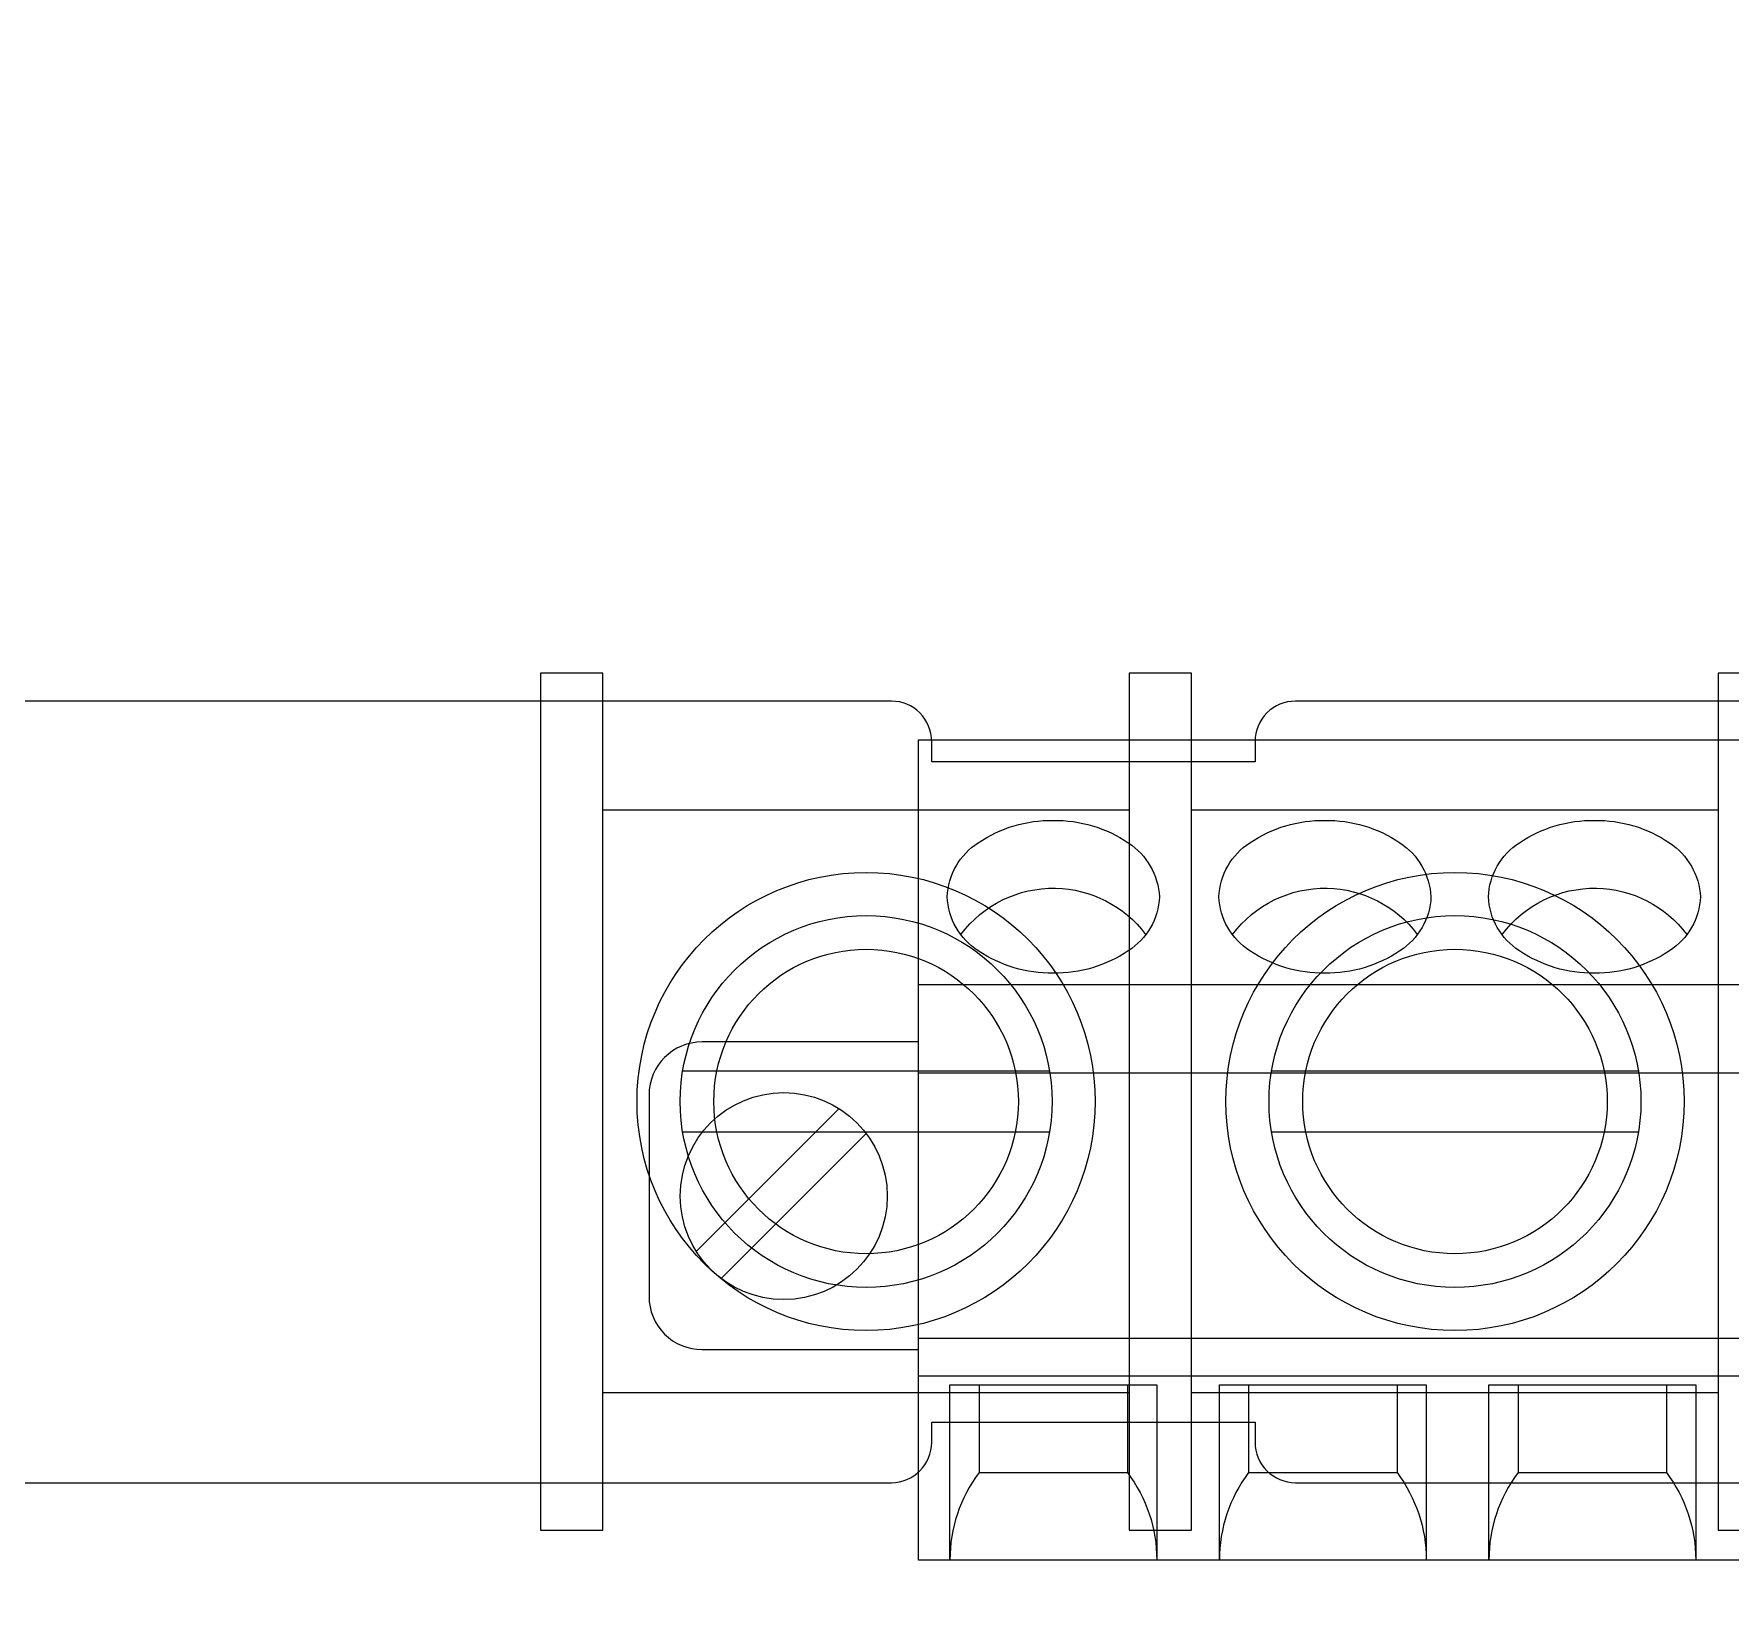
# Model space of a CAD drawing. Extents: x 1 to 23.8, y 0.2 to 17.
# Drawn here: x 20.137 to 21.396, y 2.016 to 3.187 of the extents above; entities that cross this region are included whole.
import ezdxf

# ---------------------------------------------------------------- set-up
doc = ezdxf.new("R2010")
doc.units = 0
doc.header["$MEASUREMENT"] = 0
for name, color, linetype in [('5_01__0-__EMPTY', 7, 'CONTINUOUS'), ('5_02__8-___4__ACI', 7, 'CONTINUOUS'), ('5_03__1-___4__DI__4__DO__S', 7, 'CONTINUOUS'), ('5_04__B-___4__DI__4__DO__F', 7, 'CONTINUOUS'), ('5_05__C-___4__DI__3__DO', 7, 'CONTINUOUS'), ('5_06__2X___8__DO__STD_FORM', 7, 'CONTINUOUS'), ('5_07__2A___8__DO__STD_FORM', 7, 'CONTINUOUS'), ('5_08__2B___8__DO__STD__6__', 7, 'CONTINUOUS'), ('5_09__2C___8__DO__STD__2__', 7, 'CONTINUOUS'), ('5_10__3-___8__DI', 7, 'CONTINUOUS'), ('5_11__5-___8__AI', 7, 'CONTINUOUS'), ('5_12__6-___4__AI__4__AO', 7, 'CONTINUOUS'), ('6_00_____DWG', 7, 'CONTINUOUS')]:
    doc.layers.add(name, color=color, linetype=linetype)

msp = doc.modelspace()

# ---------------------------------------------------------------- linework, layer by layer
at = {"layer": '5_01__0-__EMPTY'}
for points in [[(22.0388, 2.6917), (21.0736, 2.6917, 0.414214), (21.0437, 2.6618), (21.0437, 2.6467), (20.8037, 2.6467), (20.8037, 2.6618, 0.414214), (20.7738, 2.6917), (19.8786, 2.6917, 0.414214)], [(19.8786, 2.1117), (20.7738, 2.1117, 0.414214), (20.8037, 2.1416), (20.8037, 2.1567), (21.0437, 2.1567), (21.0437, 2.1416, 0.414214), (21.0736, 2.1117), (22.0388, 2.1117, 0.414214)]]:
    msp.add_lwpolyline(points, format="xyb", dxfattribs=at)
at = {"layer": '5_02__8-___4__ACI'}
for points in [[(20.5596, 2.0765), (20.5596, 2.7126), (20.5133, 2.7126), (20.5133, 2.0765)], [(20.9966, 2.0765), (20.9966, 2.7126), (20.9503, 2.7126), (20.9503, 2.0765)], [(21.4336, 2.0765), (21.4336, 2.7126), (21.3873, 2.7126), (21.3873, 2.0765)]]:
    msp.add_lwpolyline(points, close=True, dxfattribs=at)
for points in [[(20.9503, 2.6108), (20.5596, 2.6108)], [(21.3873, 2.6108), (20.9966, 2.6108)], [(20.8911, 2.4171), (20.6188, 2.4171)], [(21.3281, 2.4171), (21.0558, 2.4171)], [(20.6188, 2.3721), (20.8911, 2.3721)], [(21.0558, 2.3721), (21.3281, 2.3721)], [(20.9503, 2.1783), (20.5596, 2.1783)], [(21.3873, 2.1783), (20.9966, 2.1783)]]:
    msp.add_lwpolyline(points, dxfattribs=at)
for centre, radius in [((20.755, 2.3946), 0.17), ((21.192, 2.3946), 0.17), ((20.755, 2.3946), 0.138), ((21.192, 2.3946), 0.138), ((20.755, 2.3946), 0.113), ((21.192, 2.3946), 0.113)]:
    msp.add_circle(centre, radius, dxfattribs=at)
at = {"layer": '5_03__1-___4__DI__4__DO__S'}
msp.add_lwpolyline([(20.7939, 2.663), (22.3939, 2.663), (22.3939, 2.0543), (20.7939, 2.0543)], close=True, dxfattribs=at)
for points in [[(20.8152, 2.5465, -0.244062), (20.8382, 2.5866, -0.154167), (20.8939, 2.6032, -0.154167), (20.9496, 2.5866, -0.236767), (20.9727, 2.5465, -0.24406), (20.9496, 2.5065, -0.154167), (20.8939, 2.4899, -0.154167), (20.8382, 2.5065, -0.244061)], [(21.0168, 2.5465, -0.244062), (21.0398, 2.5866, -0.154167), (21.0955, 2.6032, -0.154167), (21.1512, 2.5866, -0.236767), (21.1742, 2.5465, -0.24406), (21.1512, 2.5065, -0.154167), (21.0955, 2.4899, -0.154167), (21.0398, 2.5065, -0.244061)], [(21.2168, 2.5465, -0.244062), (21.2398, 2.5866, -0.154167), (21.2955, 2.6032, -0.154167), (21.3512, 2.5866, -0.236767), (21.3742, 2.5465, -0.24406), (21.3512, 2.5065, -0.154167), (21.2955, 2.4899, -0.154167), (21.2398, 2.5065, -0.244061)]]:
    msp.add_lwpolyline(points, format="xyb", close=True, dxfattribs=at)
for points in [[(20.8253, 2.5185, -0.001746), (20.8254, 2.5186, -0.240907), (20.8955, 2.5529, -0.231198), (20.9624, 2.5186, -0.005828), (20.9627, 2.5187)], [(21.0268, 2.5185, -0.001746), (21.027, 2.5186, -0.240907), (21.0971, 2.5529, -0.231198), (21.164, 2.5186, -0.005828), (21.1643, 2.5187)], [(21.2268, 2.5185, -0.001746), (21.227, 2.5186, -0.240907), (21.2971, 2.5529, -0.231198), (21.364, 2.5186, -0.005828), (21.3643, 2.5187)], [(20.7939, 2.4388), (20.6333, 2.4388, 0.414169), (20.5939, 2.3995), (20.5939, 2.2499, 0.414258), (20.6333, 2.2105), (20.7939, 2.2105)], [(20.8388, 2.1844), (20.8388, 2.1192, 0.162853), (20.8172, 2.0543, 1.944453)], [(20.949, 2.1844), (20.949, 2.1192, -0.162853), (20.9707, 2.0543, -1.944453)], [(21.0388, 2.1844), (21.0388, 2.1192, 0.162853), (21.0172, 2.0543, 1.944453)], [(21.149, 2.1844), (21.149, 2.1192, -0.162853), (21.1707, 2.0543, -1.944453)], [(21.2388, 2.1844), (21.2388, 2.1192, 0.162853), (21.2172, 2.0543, 1.944453)], [(21.349, 2.1844), (21.349, 2.1192, -0.162853), (21.3707, 2.0543, -1.944453)]]:
    msp.add_lwpolyline(points, format="xyb", dxfattribs=at)
for points in [[(20.7939, 2.4814), (22.3939, 2.4814)], [(20.7939, 2.416), (22.3939, 2.416)], [(20.629, 2.2833), (20.735, 2.3893)], [(20.6474, 2.2633), (20.755, 2.3709)], [(20.7939, 2.2189), (22.3939, 2.2189)], [(20.7939, 2.191), (22.3939, 2.191)], [(20.8172, 2.0543), (20.8172, 2.1844), (20.9707, 2.1844), (20.9707, 2.0543)], [(21.0172, 2.0543), (21.0172, 2.1844), (21.1707, 2.1844), (21.1707, 2.0543)], [(21.2172, 2.0543), (21.2172, 2.1844), (21.3707, 2.1844), (21.3707, 2.0543)], [(20.8388, 2.1192), (20.949, 2.1192)], [(21.0388, 2.1192), (21.149, 2.1192)], [(21.2388, 2.1192), (21.349, 2.1192)]]:
    msp.add_lwpolyline(points, dxfattribs=at)
msp.add_circle((20.6939, 2.3244), 0.0768, dxfattribs=at)
at = {"layer": '5_04__B-___4__DI__4__DO__F'}
msp.add_lwpolyline([(20.7939, 2.663), (22.3939, 2.663), (22.3939, 2.0543), (20.7939, 2.0543)], close=True, dxfattribs=at)
for points in [[(20.8152, 2.5465, -0.244062), (20.8382, 2.5866, -0.154167), (20.8939, 2.6032, -0.154167), (20.9496, 2.5866, -0.236767), (20.9727, 2.5465, -0.24406), (20.9496, 2.5065, -0.154167), (20.8939, 2.4899, -0.154167), (20.8382, 2.5065, -0.244061)], [(21.0168, 2.5465, -0.244062), (21.0398, 2.5866, -0.154167), (21.0955, 2.6032, -0.154167), (21.1512, 2.5866, -0.236767), (21.1742, 2.5465, -0.24406), (21.1512, 2.5065, -0.154167), (21.0955, 2.4899, -0.154167), (21.0398, 2.5065, -0.244061)], [(21.2168, 2.5465, -0.244062), (21.2398, 2.5866, -0.154167), (21.2955, 2.6032, -0.154167), (21.3512, 2.5866, -0.236767), (21.3742, 2.5465, -0.24406), (21.3512, 2.5065, -0.154167), (21.2955, 2.4899, -0.154167), (21.2398, 2.5065, -0.244061)]]:
    msp.add_lwpolyline(points, format="xyb", close=True, dxfattribs=at)
for points in [[(20.8253, 2.5185, -0.001746), (20.8254, 2.5186, -0.240907), (20.8955, 2.5529, -0.231198), (20.9624, 2.5186, -0.005828), (20.9627, 2.5187)], [(21.0268, 2.5185, -0.001746), (21.027, 2.5186, -0.240907), (21.0971, 2.5529, -0.231198), (21.164, 2.5186, -0.005828), (21.1643, 2.5187)], [(21.2268, 2.5185, -0.001746), (21.227, 2.5186, -0.240907), (21.2971, 2.5529, -0.231198), (21.364, 2.5186, -0.005828), (21.3643, 2.5187)], [(20.7939, 2.4388), (20.6333, 2.4388, 0.414169), (20.5939, 2.3995), (20.5939, 2.2499, 0.414258), (20.6333, 2.2105), (20.7939, 2.2105)], [(20.8388, 2.1844), (20.8388, 2.1192, 0.162853), (20.8172, 2.0543, 1.944453)], [(20.949, 2.1844), (20.949, 2.1192, -0.162853), (20.9707, 2.0543, -1.944453)], [(21.0388, 2.1844), (21.0388, 2.1192, 0.162853), (21.0172, 2.0543, 1.944453)], [(21.149, 2.1844), (21.149, 2.1192, -0.162853), (21.1707, 2.0543, -1.944453)], [(21.2388, 2.1844), (21.2388, 2.1192, 0.162853), (21.2172, 2.0543, 1.944453)], [(21.349, 2.1844), (21.349, 2.1192, -0.162853), (21.3707, 2.0543, -1.944453)]]:
    msp.add_lwpolyline(points, format="xyb", dxfattribs=at)
for points in [[(20.7939, 2.4814), (22.3939, 2.4814)], [(20.7939, 2.416), (22.3939, 2.416)], [(20.629, 2.2833), (20.735, 2.3893)], [(20.6474, 2.2633), (20.755, 2.3709)], [(20.7939, 2.2189), (22.3939, 2.2189)], [(20.7939, 2.191), (22.3939, 2.191)], [(20.8172, 2.0543), (20.8172, 2.1844), (20.9707, 2.1844), (20.9707, 2.0543)], [(21.0172, 2.0543), (21.0172, 2.1844), (21.1707, 2.1844), (21.1707, 2.0543)], [(21.2172, 2.0543), (21.2172, 2.1844), (21.3707, 2.1844), (21.3707, 2.0543)], [(20.8388, 2.1192), (20.949, 2.1192)], [(21.0388, 2.1192), (21.149, 2.1192)], [(21.2388, 2.1192), (21.349, 2.1192)]]:
    msp.add_lwpolyline(points, dxfattribs=at)
msp.add_circle((20.6939, 2.3244), 0.0768, dxfattribs=at)
at = {"layer": '5_05__C-___4__DI__3__DO'}
msp.add_lwpolyline([(20.7939, 2.663), (22.3939, 2.663), (22.3939, 2.0543), (20.7939, 2.0543)], close=True, dxfattribs=at)
for points in [[(20.8152, 2.5465, -0.244062), (20.8382, 2.5866, -0.154167), (20.8939, 2.6032, -0.154167), (20.9496, 2.5866, -0.236767), (20.9727, 2.5465, -0.24406), (20.9496, 2.5065, -0.154167), (20.8939, 2.4899, -0.154167), (20.8382, 2.5065, -0.244061)], [(21.0168, 2.5465, -0.244062), (21.0398, 2.5866, -0.154167), (21.0955, 2.6032, -0.154167), (21.1512, 2.5866, -0.236767), (21.1742, 2.5465, -0.24406), (21.1512, 2.5065, -0.154167), (21.0955, 2.4899, -0.154167), (21.0398, 2.5065, -0.244061)], [(21.2168, 2.5465, -0.244062), (21.2398, 2.5866, -0.154167), (21.2955, 2.6032, -0.154167), (21.3512, 2.5866, -0.236767), (21.3742, 2.5465, -0.24406), (21.3512, 2.5065, -0.154167), (21.2955, 2.4899, -0.154167), (21.2398, 2.5065, -0.244061)]]:
    msp.add_lwpolyline(points, format="xyb", close=True, dxfattribs=at)
for points in [[(20.8253, 2.5185, -0.001746), (20.8254, 2.5186, -0.240907), (20.8955, 2.5529, -0.231198), (20.9624, 2.5186, -0.005828), (20.9627, 2.5187)], [(21.0268, 2.5185, -0.001746), (21.027, 2.5186, -0.240907), (21.0971, 2.5529, -0.231198), (21.164, 2.5186, -0.005828), (21.1643, 2.5187)], [(21.2268, 2.5185, -0.001746), (21.227, 2.5186, -0.240907), (21.2971, 2.5529, -0.231198), (21.364, 2.5186, -0.005828), (21.3643, 2.5187)], [(20.7939, 2.4388), (20.6333, 2.4388, 0.414169), (20.5939, 2.3995), (20.5939, 2.2499, 0.414258), (20.6333, 2.2105), (20.7939, 2.2105)], [(20.8388, 2.1844), (20.8388, 2.1192, 0.162853), (20.8172, 2.0543, 1.944453)], [(20.949, 2.1844), (20.949, 2.1192, -0.162853), (20.9707, 2.0543, -1.944453)], [(21.0388, 2.1844), (21.0388, 2.1192, 0.162853), (21.0172, 2.0543, 1.944453)], [(21.149, 2.1844), (21.149, 2.1192, -0.162853), (21.1707, 2.0543, -1.944453)], [(21.2388, 2.1844), (21.2388, 2.1192, 0.162853), (21.2172, 2.0543, 1.944453)], [(21.349, 2.1844), (21.349, 2.1192, -0.162853), (21.3707, 2.0543, -1.944453)]]:
    msp.add_lwpolyline(points, format="xyb", dxfattribs=at)
for points in [[(20.7939, 2.4814), (22.3939, 2.4814)], [(20.7939, 2.416), (22.3939, 2.416)], [(20.629, 2.2833), (20.735, 2.3893)], [(20.6474, 2.2633), (20.755, 2.3709)], [(20.7939, 2.2189), (22.3939, 2.2189)], [(20.7939, 2.191), (22.3939, 2.191)], [(20.8172, 2.0543), (20.8172, 2.1844), (20.9707, 2.1844), (20.9707, 2.0543)], [(21.0172, 2.0543), (21.0172, 2.1844), (21.1707, 2.1844), (21.1707, 2.0543)], [(21.2172, 2.0543), (21.2172, 2.1844), (21.3707, 2.1844), (21.3707, 2.0543)], [(20.8388, 2.1192), (20.949, 2.1192)], [(21.0388, 2.1192), (21.149, 2.1192)], [(21.2388, 2.1192), (21.349, 2.1192)]]:
    msp.add_lwpolyline(points, dxfattribs=at)
msp.add_circle((20.6939, 2.3244), 0.0768, dxfattribs=at)
at = {"layer": '5_06__2X___8__DO__STD_FORM'}
msp.add_lwpolyline([(20.7939, 2.663), (22.3939, 2.663), (22.3939, 2.0543), (20.7939, 2.0543)], close=True, dxfattribs=at)
for points in [[(20.8152, 2.5465, -0.244062), (20.8382, 2.5866, -0.154167), (20.8939, 2.6032, -0.154167), (20.9496, 2.5866, -0.236767), (20.9727, 2.5465, -0.24406), (20.9496, 2.5065, -0.154167), (20.8939, 2.4899, -0.154167), (20.8382, 2.5065, -0.244061)], [(21.0168, 2.5465, -0.244062), (21.0398, 2.5866, -0.154167), (21.0955, 2.6032, -0.154167), (21.1512, 2.5866, -0.236767), (21.1742, 2.5465, -0.24406), (21.1512, 2.5065, -0.154167), (21.0955, 2.4899, -0.154167), (21.0398, 2.5065, -0.244061)], [(21.2168, 2.5465, -0.244062), (21.2398, 2.5866, -0.154167), (21.2955, 2.6032, -0.154167), (21.3512, 2.5866, -0.236767), (21.3742, 2.5465, -0.24406), (21.3512, 2.5065, -0.154167), (21.2955, 2.4899, -0.154167), (21.2398, 2.5065, -0.244061)]]:
    msp.add_lwpolyline(points, format="xyb", close=True, dxfattribs=at)
for points in [[(20.8253, 2.5185, -0.001746), (20.8254, 2.5186, -0.240907), (20.8955, 2.5529, -0.231198), (20.9624, 2.5186, -0.005828), (20.9627, 2.5187)], [(21.0268, 2.5185, -0.001746), (21.027, 2.5186, -0.240907), (21.0971, 2.5529, -0.231198), (21.164, 2.5186, -0.005828), (21.1643, 2.5187)], [(21.2268, 2.5185, -0.001746), (21.227, 2.5186, -0.240907), (21.2971, 2.5529, -0.231198), (21.364, 2.5186, -0.005828), (21.3643, 2.5187)], [(20.7939, 2.4388), (20.6333, 2.4388, 0.414169), (20.5939, 2.3995), (20.5939, 2.2499, 0.414258), (20.6333, 2.2105), (20.7939, 2.2105)], [(20.8388, 2.1844), (20.8388, 2.1192, 0.162853), (20.8172, 2.0543, 1.944453)], [(20.949, 2.1844), (20.949, 2.1192, -0.162853), (20.9707, 2.0543, -1.944453)], [(21.0388, 2.1844), (21.0388, 2.1192, 0.162853), (21.0172, 2.0543, 1.944453)], [(21.149, 2.1844), (21.149, 2.1192, -0.162853), (21.1707, 2.0543, -1.944453)], [(21.2388, 2.1844), (21.2388, 2.1192, 0.162853), (21.2172, 2.0543, 1.944453)], [(21.349, 2.1844), (21.349, 2.1192, -0.162853), (21.3707, 2.0543, -1.944453)]]:
    msp.add_lwpolyline(points, format="xyb", dxfattribs=at)
for points in [[(20.7939, 2.4814), (22.3939, 2.4814)], [(20.7939, 2.416), (22.3939, 2.416)], [(20.629, 2.2833), (20.735, 2.3893)], [(20.6474, 2.2633), (20.755, 2.3709)], [(20.7939, 2.2189), (22.3939, 2.2189)], [(20.7939, 2.191), (22.3939, 2.191)], [(20.8172, 2.0543), (20.8172, 2.1844), (20.9707, 2.1844), (20.9707, 2.0543)], [(21.0172, 2.0543), (21.0172, 2.1844), (21.1707, 2.1844), (21.1707, 2.0543)], [(21.2172, 2.0543), (21.2172, 2.1844), (21.3707, 2.1844), (21.3707, 2.0543)], [(20.8388, 2.1192), (20.949, 2.1192)], [(21.0388, 2.1192), (21.149, 2.1192)], [(21.2388, 2.1192), (21.349, 2.1192)]]:
    msp.add_lwpolyline(points, dxfattribs=at)
msp.add_circle((20.6939, 2.3244), 0.0768, dxfattribs=at)
at = {"layer": '5_07__2A___8__DO__STD_FORM'}
msp.add_lwpolyline([(20.7939, 2.663), (22.3939, 2.663), (22.3939, 2.0543), (20.7939, 2.0543)], close=True, dxfattribs=at)
for points in [[(20.8152, 2.5465, -0.244062), (20.8382, 2.5866, -0.154167), (20.8939, 2.6032, -0.154167), (20.9496, 2.5866, -0.236767), (20.9727, 2.5465, -0.24406), (20.9496, 2.5065, -0.154167), (20.8939, 2.4899, -0.154167), (20.8382, 2.5065, -0.244061)], [(21.0168, 2.5465, -0.244062), (21.0398, 2.5866, -0.154167), (21.0955, 2.6032, -0.154167), (21.1512, 2.5866, -0.236767), (21.1742, 2.5465, -0.24406), (21.1512, 2.5065, -0.154167), (21.0955, 2.4899, -0.154167), (21.0398, 2.5065, -0.244061)], [(21.2168, 2.5465, -0.244062), (21.2398, 2.5866, -0.154167), (21.2955, 2.6032, -0.154167), (21.3512, 2.5866, -0.236767), (21.3742, 2.5465, -0.24406), (21.3512, 2.5065, -0.154167), (21.2955, 2.4899, -0.154167), (21.2398, 2.5065, -0.244061)]]:
    msp.add_lwpolyline(points, format="xyb", close=True, dxfattribs=at)
for points in [[(20.8253, 2.5185, -0.001746), (20.8254, 2.5186, -0.240907), (20.8955, 2.5529, -0.231198), (20.9624, 2.5186, -0.005828), (20.9627, 2.5187)], [(21.0268, 2.5185, -0.001746), (21.027, 2.5186, -0.240907), (21.0971, 2.5529, -0.231198), (21.164, 2.5186, -0.005828), (21.1643, 2.5187)], [(21.2268, 2.5185, -0.001746), (21.227, 2.5186, -0.240907), (21.2971, 2.5529, -0.231198), (21.364, 2.5186, -0.005828), (21.3643, 2.5187)], [(20.7939, 2.4388), (20.6333, 2.4388, 0.414169), (20.5939, 2.3995), (20.5939, 2.2499, 0.414258), (20.6333, 2.2105), (20.7939, 2.2105)], [(20.8388, 2.1844), (20.8388, 2.1192, 0.162853), (20.8172, 2.0543, 1.944453)], [(20.949, 2.1844), (20.949, 2.1192, -0.162853), (20.9707, 2.0543, -1.944453)], [(21.0388, 2.1844), (21.0388, 2.1192, 0.162853), (21.0172, 2.0543, 1.944453)], [(21.149, 2.1844), (21.149, 2.1192, -0.162853), (21.1707, 2.0543, -1.944453)], [(21.2388, 2.1844), (21.2388, 2.1192, 0.162853), (21.2172, 2.0543, 1.944453)], [(21.349, 2.1844), (21.349, 2.1192, -0.162853), (21.3707, 2.0543, -1.944453)]]:
    msp.add_lwpolyline(points, format="xyb", dxfattribs=at)
for points in [[(20.7939, 2.4814), (22.3939, 2.4814)], [(20.7939, 2.416), (22.3939, 2.416)], [(20.629, 2.2833), (20.735, 2.3893)], [(20.6474, 2.2633), (20.755, 2.3709)], [(20.7939, 2.2189), (22.3939, 2.2189)], [(20.7939, 2.191), (22.3939, 2.191)], [(20.8172, 2.0543), (20.8172, 2.1844), (20.9707, 2.1844), (20.9707, 2.0543)], [(21.0172, 2.0543), (21.0172, 2.1844), (21.1707, 2.1844), (21.1707, 2.0543)], [(21.2172, 2.0543), (21.2172, 2.1844), (21.3707, 2.1844), (21.3707, 2.0543)], [(20.8388, 2.1192), (20.949, 2.1192)], [(21.0388, 2.1192), (21.149, 2.1192)], [(21.2388, 2.1192), (21.349, 2.1192)]]:
    msp.add_lwpolyline(points, dxfattribs=at)
msp.add_circle((20.6939, 2.3244), 0.0768, dxfattribs=at)
at = {"layer": '5_08__2B___8__DO__STD__6__'}
msp.add_lwpolyline([(20.7939, 2.663), (22.3939, 2.663), (22.3939, 2.0543), (20.7939, 2.0543)], close=True, dxfattribs=at)
for points in [[(20.8152, 2.5465, -0.244062), (20.8382, 2.5866, -0.154167), (20.8939, 2.6032, -0.154167), (20.9496, 2.5866, -0.236767), (20.9727, 2.5465, -0.24406), (20.9496, 2.5065, -0.154167), (20.8939, 2.4899, -0.154167), (20.8382, 2.5065, -0.244061)], [(21.0168, 2.5465, -0.244062), (21.0398, 2.5866, -0.154167), (21.0955, 2.6032, -0.154167), (21.1512, 2.5866, -0.236767), (21.1742, 2.5465, -0.24406), (21.1512, 2.5065, -0.154167), (21.0955, 2.4899, -0.154167), (21.0398, 2.5065, -0.244061)], [(21.2168, 2.5465, -0.244062), (21.2398, 2.5866, -0.154167), (21.2955, 2.6032, -0.154167), (21.3512, 2.5866, -0.236767), (21.3742, 2.5465, -0.24406), (21.3512, 2.5065, -0.154167), (21.2955, 2.4899, -0.154167), (21.2398, 2.5065, -0.244061)]]:
    msp.add_lwpolyline(points, format="xyb", close=True, dxfattribs=at)
for points in [[(20.8253, 2.5185, -0.001746), (20.8254, 2.5186, -0.240907), (20.8955, 2.5529, -0.231198), (20.9624, 2.5186, -0.005828), (20.9627, 2.5187)], [(21.0268, 2.5185, -0.001746), (21.027, 2.5186, -0.240907), (21.0971, 2.5529, -0.231198), (21.164, 2.5186, -0.005828), (21.1643, 2.5187)], [(21.2268, 2.5185, -0.001746), (21.227, 2.5186, -0.240907), (21.2971, 2.5529, -0.231198), (21.364, 2.5186, -0.005828), (21.3643, 2.5187)], [(20.7939, 2.4388), (20.6333, 2.4388, 0.414169), (20.5939, 2.3995), (20.5939, 2.2499, 0.414258), (20.6333, 2.2105), (20.7939, 2.2105)], [(20.8388, 2.1844), (20.8388, 2.1192, 0.162853), (20.8172, 2.0543, 1.944453)], [(20.949, 2.1844), (20.949, 2.1192, -0.162853), (20.9707, 2.0543, -1.944453)], [(21.0388, 2.1844), (21.0388, 2.1192, 0.162853), (21.0172, 2.0543, 1.944453)], [(21.149, 2.1844), (21.149, 2.1192, -0.162853), (21.1707, 2.0543, -1.944453)], [(21.2388, 2.1844), (21.2388, 2.1192, 0.162853), (21.2172, 2.0543, 1.944453)], [(21.349, 2.1844), (21.349, 2.1192, -0.162853), (21.3707, 2.0543, -1.944453)]]:
    msp.add_lwpolyline(points, format="xyb", dxfattribs=at)
for points in [[(20.7939, 2.4814), (22.3939, 2.4814)], [(20.7939, 2.416), (22.3939, 2.416)], [(20.629, 2.2833), (20.735, 2.3893)], [(20.6474, 2.2633), (20.755, 2.3709)], [(20.7939, 2.2189), (22.3939, 2.2189)], [(20.7939, 2.191), (22.3939, 2.191)], [(20.8172, 2.0543), (20.8172, 2.1844), (20.9707, 2.1844), (20.9707, 2.0543)], [(21.0172, 2.0543), (21.0172, 2.1844), (21.1707, 2.1844), (21.1707, 2.0543)], [(21.2172, 2.0543), (21.2172, 2.1844), (21.3707, 2.1844), (21.3707, 2.0543)], [(20.8388, 2.1192), (20.949, 2.1192)], [(21.0388, 2.1192), (21.149, 2.1192)], [(21.2388, 2.1192), (21.349, 2.1192)]]:
    msp.add_lwpolyline(points, dxfattribs=at)
msp.add_circle((20.6939, 2.3244), 0.0768, dxfattribs=at)
at = {"layer": '5_09__2C___8__DO__STD__2__'}
msp.add_lwpolyline([(20.7939, 2.663), (22.3939, 2.663), (22.3939, 2.0543), (20.7939, 2.0543)], close=True, dxfattribs=at)
for points in [[(20.8152, 2.5465, -0.244062), (20.8382, 2.5866, -0.154167), (20.8939, 2.6032, -0.154167), (20.9496, 2.5866, -0.236767), (20.9727, 2.5465, -0.24406), (20.9496, 2.5065, -0.154167), (20.8939, 2.4899, -0.154167), (20.8382, 2.5065, -0.244061)], [(21.0168, 2.5465, -0.244062), (21.0398, 2.5866, -0.154167), (21.0955, 2.6032, -0.154167), (21.1512, 2.5866, -0.236767), (21.1742, 2.5465, -0.24406), (21.1512, 2.5065, -0.154167), (21.0955, 2.4899, -0.154167), (21.0398, 2.5065, -0.244061)], [(21.2168, 2.5465, -0.244062), (21.2398, 2.5866, -0.154167), (21.2955, 2.6032, -0.154167), (21.3512, 2.5866, -0.236767), (21.3742, 2.5465, -0.24406), (21.3512, 2.5065, -0.154167), (21.2955, 2.4899, -0.154167), (21.2398, 2.5065, -0.244061)]]:
    msp.add_lwpolyline(points, format="xyb", close=True, dxfattribs=at)
for points in [[(20.8253, 2.5185, -0.001746), (20.8254, 2.5186, -0.240907), (20.8955, 2.5529, -0.231198), (20.9624, 2.5186, -0.005828), (20.9627, 2.5187)], [(21.0268, 2.5185, -0.001746), (21.027, 2.5186, -0.240907), (21.0971, 2.5529, -0.231198), (21.164, 2.5186, -0.005828), (21.1643, 2.5187)], [(21.2268, 2.5185, -0.001746), (21.227, 2.5186, -0.240907), (21.2971, 2.5529, -0.231198), (21.364, 2.5186, -0.005828), (21.3643, 2.5187)], [(20.7939, 2.4388), (20.6333, 2.4388, 0.414169), (20.5939, 2.3995), (20.5939, 2.2499, 0.414258), (20.6333, 2.2105), (20.7939, 2.2105)], [(20.8388, 2.1844), (20.8388, 2.1192, 0.162853), (20.8172, 2.0543, 1.944453)], [(20.949, 2.1844), (20.949, 2.1192, -0.162853), (20.9707, 2.0543, -1.944453)], [(21.0388, 2.1844), (21.0388, 2.1192, 0.162853), (21.0172, 2.0543, 1.944453)], [(21.149, 2.1844), (21.149, 2.1192, -0.162853), (21.1707, 2.0543, -1.944453)], [(21.2388, 2.1844), (21.2388, 2.1192, 0.162853), (21.2172, 2.0543, 1.944453)], [(21.349, 2.1844), (21.349, 2.1192, -0.162853), (21.3707, 2.0543, -1.944453)]]:
    msp.add_lwpolyline(points, format="xyb", dxfattribs=at)
for points in [[(20.7939, 2.4814), (22.3939, 2.4814)], [(20.7939, 2.416), (22.3939, 2.416)], [(20.629, 2.2833), (20.735, 2.3893)], [(20.6474, 2.2633), (20.755, 2.3709)], [(20.7939, 2.2189), (22.3939, 2.2189)], [(20.7939, 2.191), (22.3939, 2.191)], [(20.8172, 2.0543), (20.8172, 2.1844), (20.9707, 2.1844), (20.9707, 2.0543)], [(21.0172, 2.0543), (21.0172, 2.1844), (21.1707, 2.1844), (21.1707, 2.0543)], [(21.2172, 2.0543), (21.2172, 2.1844), (21.3707, 2.1844), (21.3707, 2.0543)], [(20.8388, 2.1192), (20.949, 2.1192)], [(21.0388, 2.1192), (21.149, 2.1192)], [(21.2388, 2.1192), (21.349, 2.1192)]]:
    msp.add_lwpolyline(points, dxfattribs=at)
msp.add_circle((20.6939, 2.3244), 0.0768, dxfattribs=at)
at = {"layer": '5_10__3-___8__DI'}
msp.add_lwpolyline([(20.7939, 2.663), (22.3939, 2.663), (22.3939, 2.0543), (20.7939, 2.0543)], close=True, dxfattribs=at)
for points in [[(20.8152, 2.5465, -0.244062), (20.8382, 2.5866, -0.154167), (20.8939, 2.6032, -0.154167), (20.9496, 2.5866, -0.236767), (20.9727, 2.5465, -0.24406), (20.9496, 2.5065, -0.154167), (20.8939, 2.4899, -0.154167), (20.8382, 2.5065, -0.244061)], [(21.0168, 2.5465, -0.244062), (21.0398, 2.5866, -0.154167), (21.0955, 2.6032, -0.154167), (21.1512, 2.5866, -0.236767), (21.1742, 2.5465, -0.24406), (21.1512, 2.5065, -0.154167), (21.0955, 2.4899, -0.154167), (21.0398, 2.5065, -0.244061)], [(21.2168, 2.5465, -0.244062), (21.2398, 2.5866, -0.154167), (21.2955, 2.6032, -0.154167), (21.3512, 2.5866, -0.236767), (21.3742, 2.5465, -0.24406), (21.3512, 2.5065, -0.154167), (21.2955, 2.4899, -0.154167), (21.2398, 2.5065, -0.244061)]]:
    msp.add_lwpolyline(points, format="xyb", close=True, dxfattribs=at)
for points in [[(20.8253, 2.5185, -0.001746), (20.8254, 2.5186, -0.240907), (20.8955, 2.5529, -0.231198), (20.9624, 2.5186, -0.005828), (20.9627, 2.5187)], [(21.0268, 2.5185, -0.001746), (21.027, 2.5186, -0.240907), (21.0971, 2.5529, -0.231198), (21.164, 2.5186, -0.005828), (21.1643, 2.5187)], [(21.2268, 2.5185, -0.001746), (21.227, 2.5186, -0.240907), (21.2971, 2.5529, -0.231198), (21.364, 2.5186, -0.005828), (21.3643, 2.5187)], [(20.7939, 2.4388), (20.6333, 2.4388, 0.414169), (20.5939, 2.3995), (20.5939, 2.2499, 0.414258), (20.6333, 2.2105), (20.7939, 2.2105)], [(20.8388, 2.1844), (20.8388, 2.1192, 0.162853), (20.8172, 2.0543, 1.944453)], [(20.949, 2.1844), (20.949, 2.1192, -0.162853), (20.9707, 2.0543, -1.944453)], [(21.0388, 2.1844), (21.0388, 2.1192, 0.162853), (21.0172, 2.0543, 1.944453)], [(21.149, 2.1844), (21.149, 2.1192, -0.162853), (21.1707, 2.0543, -1.944453)], [(21.2388, 2.1844), (21.2388, 2.1192, 0.162853), (21.2172, 2.0543, 1.944453)], [(21.349, 2.1844), (21.349, 2.1192, -0.162853), (21.3707, 2.0543, -1.944453)]]:
    msp.add_lwpolyline(points, format="xyb", dxfattribs=at)
for points in [[(20.7939, 2.4814), (22.3939, 2.4814)], [(20.7939, 2.416), (22.3939, 2.416)], [(20.629, 2.2833), (20.735, 2.3893)], [(20.6474, 2.2633), (20.755, 2.3709)], [(20.7939, 2.2189), (22.3939, 2.2189)], [(20.7939, 2.191), (22.3939, 2.191)], [(20.8172, 2.0543), (20.8172, 2.1844), (20.9707, 2.1844), (20.9707, 2.0543)], [(21.0172, 2.0543), (21.0172, 2.1844), (21.1707, 2.1844), (21.1707, 2.0543)], [(21.2172, 2.0543), (21.2172, 2.1844), (21.3707, 2.1844), (21.3707, 2.0543)], [(20.8388, 2.1192), (20.949, 2.1192)], [(21.0388, 2.1192), (21.149, 2.1192)], [(21.2388, 2.1192), (21.349, 2.1192)]]:
    msp.add_lwpolyline(points, dxfattribs=at)
msp.add_circle((20.6939, 2.3244), 0.0768, dxfattribs=at)
at = {"layer": '5_11__5-___8__AI'}
msp.add_lwpolyline([(20.7939, 2.663), (22.3939, 2.663), (22.3939, 2.0543), (20.7939, 2.0543)], close=True, dxfattribs=at)
for points in [[(20.8152, 2.5465, -0.244062), (20.8382, 2.5866, -0.154167), (20.8939, 2.6032, -0.154167), (20.9496, 2.5866, -0.236767), (20.9727, 2.5465, -0.24406), (20.9496, 2.5065, -0.154167), (20.8939, 2.4899, -0.154167), (20.8382, 2.5065, -0.244061)], [(21.0168, 2.5465, -0.244062), (21.0398, 2.5866, -0.154167), (21.0955, 2.6032, -0.154167), (21.1512, 2.5866, -0.236767), (21.1742, 2.5465, -0.24406), (21.1512, 2.5065, -0.154167), (21.0955, 2.4899, -0.154167), (21.0398, 2.5065, -0.244061)], [(21.2168, 2.5465, -0.244062), (21.2398, 2.5866, -0.154167), (21.2955, 2.6032, -0.154167), (21.3512, 2.5866, -0.236767), (21.3742, 2.5465, -0.24406), (21.3512, 2.5065, -0.154167), (21.2955, 2.4899, -0.154167), (21.2398, 2.5065, -0.244061)]]:
    msp.add_lwpolyline(points, format="xyb", close=True, dxfattribs=at)
for points in [[(20.8253, 2.5185, -0.001746), (20.8254, 2.5186, -0.240907), (20.8955, 2.5529, -0.231198), (20.9624, 2.5186, -0.005828), (20.9627, 2.5187)], [(21.0268, 2.5185, -0.001746), (21.027, 2.5186, -0.240907), (21.0971, 2.5529, -0.231198), (21.164, 2.5186, -0.005828), (21.1643, 2.5187)], [(21.2268, 2.5185, -0.001746), (21.227, 2.5186, -0.240907), (21.2971, 2.5529, -0.231198), (21.364, 2.5186, -0.005828), (21.3643, 2.5187)], [(20.7939, 2.4388), (20.6333, 2.4388, 0.414169), (20.5939, 2.3995), (20.5939, 2.2499, 0.414258), (20.6333, 2.2105), (20.7939, 2.2105)], [(20.8388, 2.1844), (20.8388, 2.1192, 0.162853), (20.8172, 2.0543, 1.944453)], [(20.949, 2.1844), (20.949, 2.1192, -0.162853), (20.9707, 2.0543, -1.944453)], [(21.0388, 2.1844), (21.0388, 2.1192, 0.162853), (21.0172, 2.0543, 1.944453)], [(21.149, 2.1844), (21.149, 2.1192, -0.162853), (21.1707, 2.0543, -1.944453)], [(21.2388, 2.1844), (21.2388, 2.1192, 0.162853), (21.2172, 2.0543, 1.944453)], [(21.349, 2.1844), (21.349, 2.1192, -0.162853), (21.3707, 2.0543, -1.944453)]]:
    msp.add_lwpolyline(points, format="xyb", dxfattribs=at)
for points in [[(20.7939, 2.4814), (22.3939, 2.4814)], [(20.7939, 2.416), (22.3939, 2.416)], [(20.629, 2.2833), (20.735, 2.3893)], [(20.6474, 2.2633), (20.755, 2.3709)], [(20.7939, 2.2189), (22.3939, 2.2189)], [(20.7939, 2.191), (22.3939, 2.191)], [(20.8172, 2.0543), (20.8172, 2.1844), (20.9707, 2.1844), (20.9707, 2.0543)], [(21.0172, 2.0543), (21.0172, 2.1844), (21.1707, 2.1844), (21.1707, 2.0543)], [(21.2172, 2.0543), (21.2172, 2.1844), (21.3707, 2.1844), (21.3707, 2.0543)], [(20.8388, 2.1192), (20.949, 2.1192)], [(21.0388, 2.1192), (21.149, 2.1192)], [(21.2388, 2.1192), (21.349, 2.1192)]]:
    msp.add_lwpolyline(points, dxfattribs=at)
msp.add_circle((20.6939, 2.3244), 0.0768, dxfattribs=at)
at = {"layer": '5_12__6-___4__AI__4__AO'}
msp.add_lwpolyline([(20.7939, 2.663), (22.3939, 2.663), (22.3939, 2.0543), (20.7939, 2.0543)], close=True, dxfattribs=at)
for points in [[(20.8152, 2.5465, -0.244062), (20.8382, 2.5866, -0.154167), (20.8939, 2.6032, -0.154167), (20.9496, 2.5866, -0.236767), (20.9727, 2.5465, -0.24406), (20.9496, 2.5065, -0.154167), (20.8939, 2.4899, -0.154167), (20.8382, 2.5065, -0.244061)], [(21.0168, 2.5465, -0.244062), (21.0398, 2.5866, -0.154167), (21.0955, 2.6032, -0.154167), (21.1512, 2.5866, -0.236767), (21.1742, 2.5465, -0.24406), (21.1512, 2.5065, -0.154167), (21.0955, 2.4899, -0.154167), (21.0398, 2.5065, -0.244061)], [(21.2168, 2.5465, -0.244062), (21.2398, 2.5866, -0.154167), (21.2955, 2.6032, -0.154167), (21.3512, 2.5866, -0.236767), (21.3742, 2.5465, -0.24406), (21.3512, 2.5065, -0.154167), (21.2955, 2.4899, -0.154167), (21.2398, 2.5065, -0.244061)]]:
    msp.add_lwpolyline(points, format="xyb", close=True, dxfattribs=at)
for points in [[(20.8253, 2.5185, -0.001746), (20.8254, 2.5186, -0.240907), (20.8955, 2.5529, -0.231198), (20.9624, 2.5186, -0.005828), (20.9627, 2.5187)], [(21.0268, 2.5185, -0.001746), (21.027, 2.5186, -0.240907), (21.0971, 2.5529, -0.231198), (21.164, 2.5186, -0.005828), (21.1643, 2.5187)], [(21.2268, 2.5185, -0.001746), (21.227, 2.5186, -0.240907), (21.2971, 2.5529, -0.231198), (21.364, 2.5186, -0.005828), (21.3643, 2.5187)], [(20.7939, 2.4388), (20.6333, 2.4388, 0.414169), (20.5939, 2.3995), (20.5939, 2.2499, 0.414258), (20.6333, 2.2105), (20.7939, 2.2105)], [(20.8388, 2.1844), (20.8388, 2.1192, 0.162853), (20.8172, 2.0543, 1.944453)], [(20.949, 2.1844), (20.949, 2.1192, -0.162853), (20.9707, 2.0543, -1.944453)], [(21.0388, 2.1844), (21.0388, 2.1192, 0.162853), (21.0172, 2.0543, 1.944453)], [(21.149, 2.1844), (21.149, 2.1192, -0.162853), (21.1707, 2.0543, -1.944453)], [(21.2388, 2.1844), (21.2388, 2.1192, 0.162853), (21.2172, 2.0543, 1.944453)], [(21.349, 2.1844), (21.349, 2.1192, -0.162853), (21.3707, 2.0543, -1.944453)]]:
    msp.add_lwpolyline(points, format="xyb", dxfattribs=at)
for points in [[(20.7939, 2.4814), (22.3939, 2.4814)], [(20.7939, 2.416), (22.3939, 2.416)], [(20.629, 2.2833), (20.735, 2.3893)], [(20.6474, 2.2633), (20.755, 2.3709)], [(20.7939, 2.2189), (22.3939, 2.2189)], [(20.7939, 2.191), (22.3939, 2.191)], [(20.8172, 2.0543), (20.8172, 2.1844), (20.9707, 2.1844), (20.9707, 2.0543)], [(21.0172, 2.0543), (21.0172, 2.1844), (21.1707, 2.1844), (21.1707, 2.0543)], [(21.2172, 2.0543), (21.2172, 2.1844), (21.3707, 2.1844), (21.3707, 2.0543)], [(20.8388, 2.1192), (20.949, 2.1192)], [(21.0388, 2.1192), (21.149, 2.1192)], [(21.2388, 2.1192), (21.349, 2.1192)]]:
    msp.add_lwpolyline(points, dxfattribs=at)
msp.add_circle((20.6939, 2.3244), 0.0768, dxfattribs=at)
at = {"layer": '6_00_____DWG'}
msp.add_lwpolyline([(17.9705, 8.8523), (22.6358, 8.8523, -0.414214), (22.7146, 8.7735), (22.7146, 8.685, 0.414214), (22.8327, 8.5669), (22.9213, 8.5669, -0.414213), (23, 8.4881), (23, 1.933, -0.414213), (22.9213, 1.8543), (22.8327, 1.8543, 0.414213), (22.7146, 1.7361), (22.7146, 1.6476, -0.414213), (22.6358, 1.5688, -0.000001), (17.9705, 1.5688, -0.414214), (17.8917, 1.6476), (17.8917, 1.7361, 0.414214), (17.7736, 1.8543), (17.685, 1.8543, -0.414214), (17.6063, 1.933), (17.6063, 8.4881, -0.414213), (17.685, 8.5669), (17.7736, 8.5669, 0.414213), (17.8917, 8.685), (17.8917, 8.7735, -0.414213)], format="xyb", close=True, dxfattribs=at)

doc.saveas('drawing.dxf')
